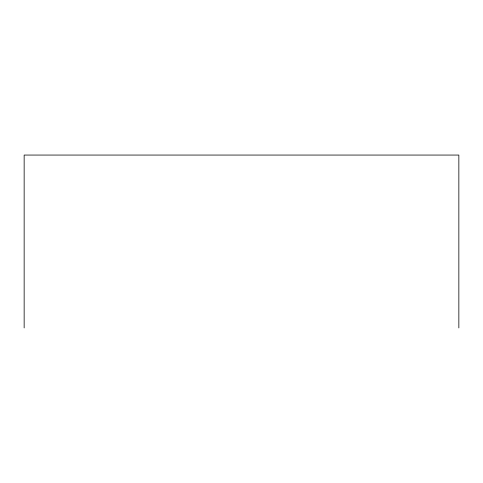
<?xml version="1.0" encoding="UTF-8"?>
<svg xmlns="http://www.w3.org/2000/svg" width="483" height="483" viewBox="0 0 483 483"><rect width="100%" height="100%" fill="white"/><g stroke="black" fill="none" stroke-linecap="round" stroke-linejoin="round"><path stroke-width="0.72" d="M458.85 327.939L458.85 155.061L24.15 155.061L24.15 327.939"/></g></svg>
